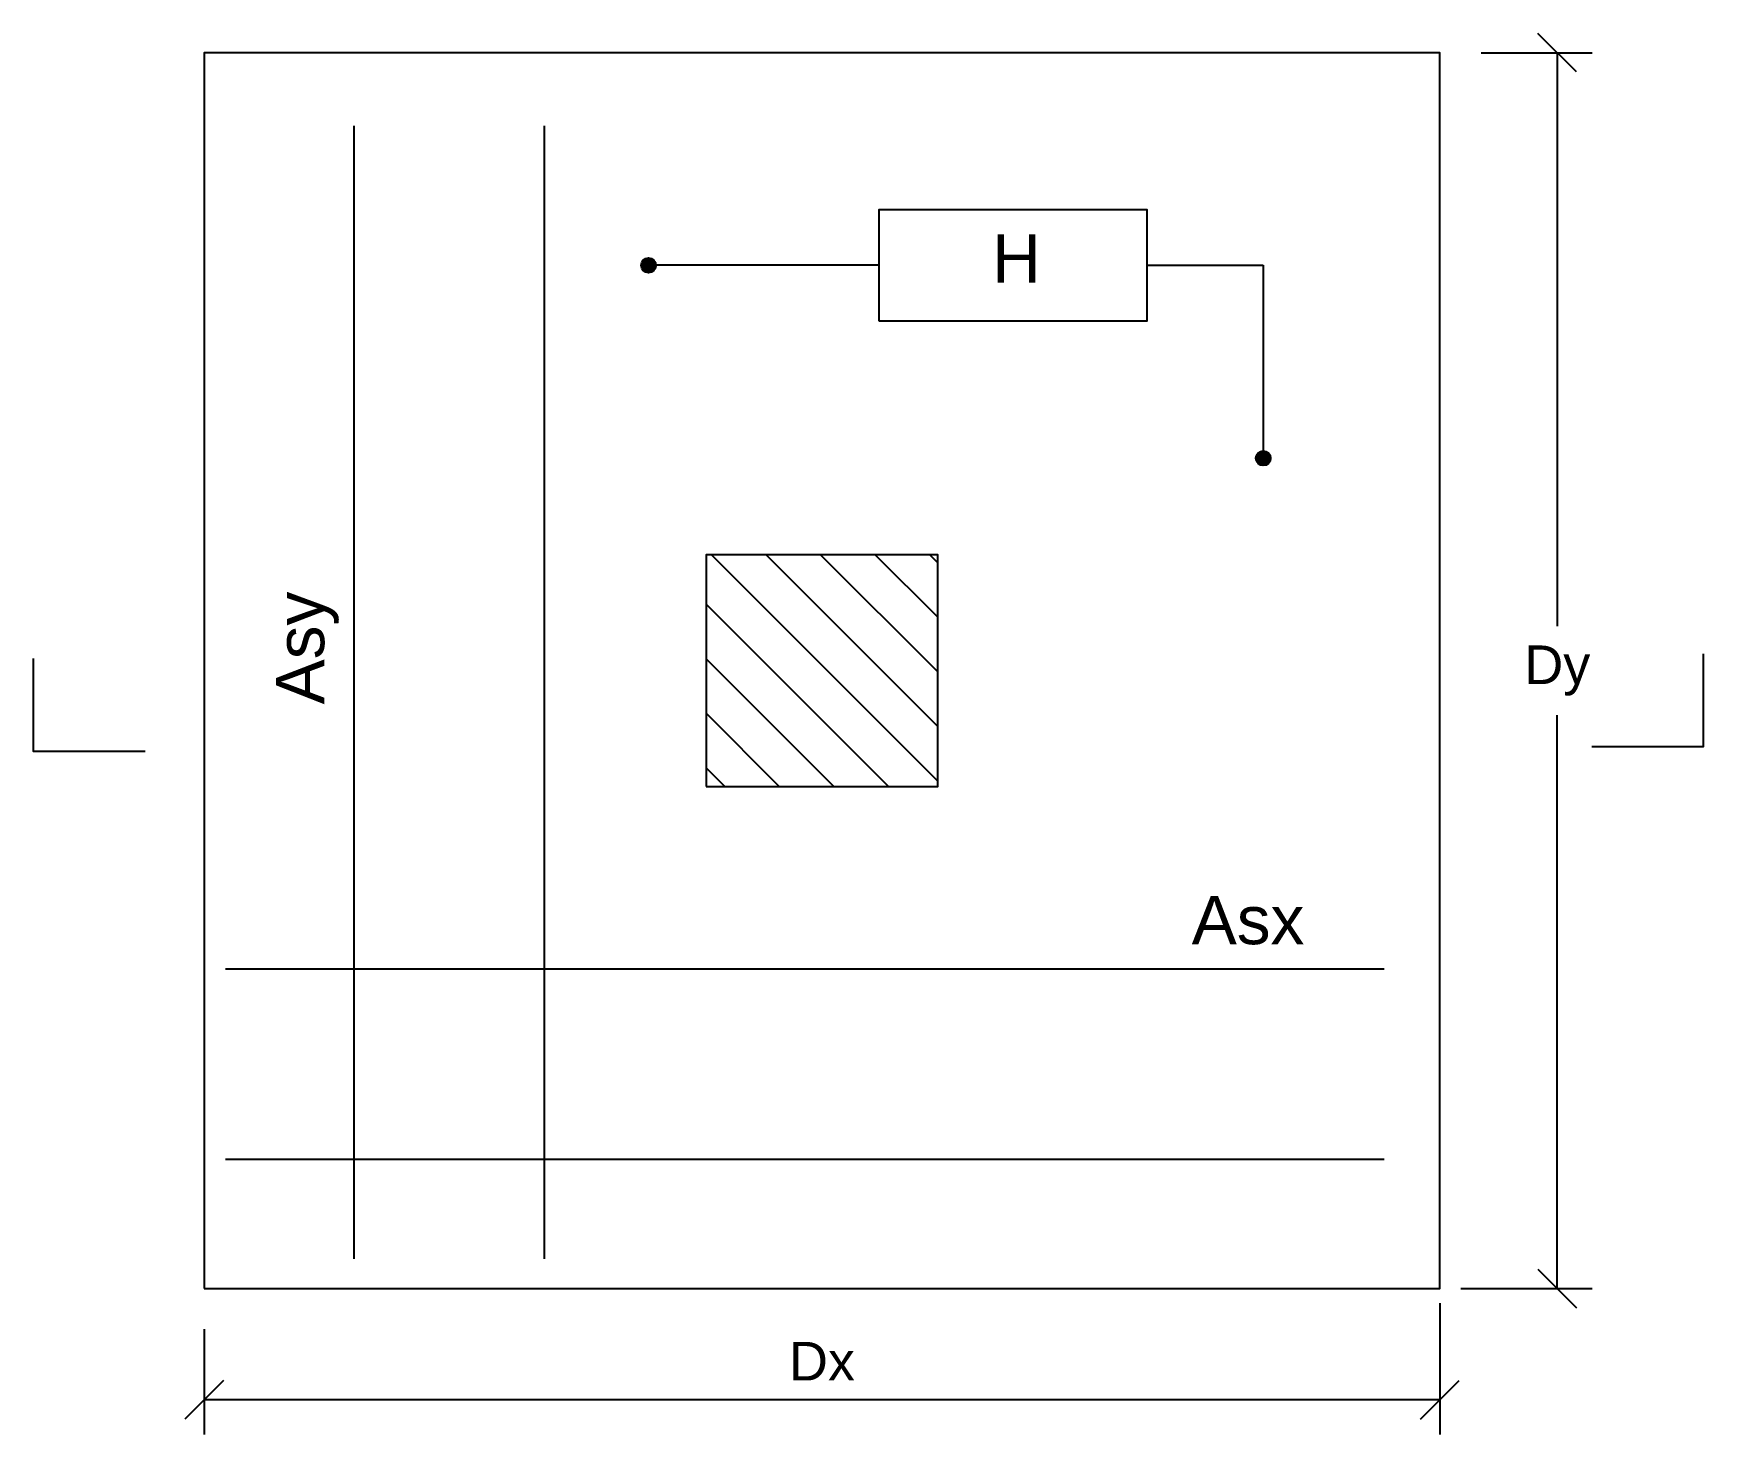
# Model space of a CAD drawing. Header units: metres. Extents: x -25 to 234, y -27 to 52.
# Drawn here: x 225.06 to 227.222, y -12.244 to -10.43 of the extents above; entities that cross this region are included whole.
import ezdxf

# ---------------------------------------------------------------- set-up
doc = ezdxf.new("R2010")
doc.units = ezdxf.units.M
doc.header["$LTSCALE"] = 0.1
doc.header["$MEASUREMENT"] = 0
doc.header["$PDMODE"] = 66
for name, color, linetype in [('ACERO', 5, 'Continuous'), ('BORDES', 7, 'Continuous'), ('Cimientos', 6, 'Continuous'), ('DIMTEXTO', 4, 'Continuous'), ('HACHTMUROS', 8, 'Continuous'), ('MUROS Y COLUMNAS', 7, 'Continuous')]:
    doc.layers.add(name, color=color, linetype=linetype)
doc.styles.add('Romans', font='Romans.shx')
doc.styles.add('SIMPLEX', font='SIMPLEX', dxfattribs={"height": 0.2})
doc.styles.add('SMPLEX', font='simplex.shx')
doc.dimstyles.new('DIM25', dxfattribs={"dimscale": 0.25, "dimtxt": 0.2, "dimasz": 0.2, "dimexe": 0.18, "dimexo": 0.0625, "dimgap": 0.1, "dimtad": 0, "dimtih": 1, "dimtoh": 1, "dimzin": 0, "dimdsep": 46, "dimtxsty": 'SIMPLEX', "dimblk": 'OBLIQUE', "dimcen": 0.09, "dimclrd": 4, "dimclre": 4, "dimclrt": 4, "dimadec": 0, "dimazin": 0, "dimtfac": 1, "dimtofl": 0, "dimtmove": 0, "dimatfit": 3, "dimfxl": 0.5, "dimfxlon": 1, "dimtolj": 1, "dimtzin": 0, "dimarcsym": 0})

# ---------------------------------------------------------------- blocks, each defined once
blk = doc.blocks.new('_Oblique')
at = {"color": 0, "linetype": 'ByBlock', "lineweight": -2}
blk.add_line((-0.5, -0.5), (0.5, 0.5), dxfattribs=at)
blk = doc.blocks.new('*D82')
at = {"layer": 'BORDES', "color": 4, "linetype": 'Continuous', "lineweight": -2, "transparency": 16777216}
for p, q in [((226.8808, -12.074), (226.8808, -12.244)), ((225.2808, -12.1076), (225.2808, -12.244)), ((226.8808, -12.199), (225.2808, -12.199))]:
    blk.add_line(p, q, dxfattribs=at)
at = {"layer": 'Defpoints', "color": 0, "linetype": 'Continuous', "transparency": 16777216}
for p in [(226.8808, -12.0549), (225.2808, -12.092), (225.2808, -12.199)]:
    blk.add_point(p, dxfattribs=at)
at = {"layer": 'BORDES', "color": 4, "linetype": 'Continuous', "lineweight": -2, "transparency": 16777216, "xscale": 0.05, "yscale": 0.05, "zscale": 0.05, "rotation": 180}
blk.add_blockref('_Oblique', (225.2808, -12.199), dxfattribs=at)
at = {"layer": 'BORDES', "color": 4, "linetype": 'Continuous', "lineweight": -2, "transparency": 16777216, "xscale": 0.05, "yscale": 0.05, "zscale": 0.05}
blk.add_blockref('_Oblique', (226.8808, -12.199), dxfattribs=at)
at = {"layer": 'BORDES', "color": 4, "linetype": 'Continuous', "transparency": 16777216, "insert": (226.0808, -12.149), "char_height": 0.05, "attachment_point": 5, "style": 'SMPLEX'}
blk.add_mtext('\\A1;{\\fSansSerif|b0|i0|c2|p2;Dx}', dxfattribs=at)
blk = doc.blocks.new('*D83')
at = {"layer": 'BORDES', "color": 4, "linetype": 'Continuous', "lineweight": -2, "transparency": 16777216}
for p, q in [((226.9343, -10.4549), (227.0778, -10.4549)), ((227.0328, -10.4549), (227.0328, -11.1974)), ((227.0328, -12.0549), (227.0328, -11.3125)), ((226.9078, -12.0549), (227.0778, -12.0549))]:
    blk.add_line(p, q, dxfattribs=at)
at = {"layer": 'Defpoints', "color": 0, "linetype": 'Continuous', "transparency": 16777216}
for p in [(226.9187, -10.4549), (226.8808, -12.0549), (227.0328, -12.0549)]:
    blk.add_point(p, dxfattribs=at)
at = {"layer": 'BORDES', "color": 4, "linetype": 'Continuous', "lineweight": -2, "transparency": 16777216, "xscale": 0.05, "yscale": 0.05, "zscale": 0.05}
for p, rotation in [((227.0328, -10.4549), 90), ((227.0328, -12.0549), 270)]:
    blk.add_blockref('_Oblique', p, dxfattribs=dict(at, rotation=rotation))
at = {"layer": 'BORDES', "color": 4, "linetype": 'Continuous', "transparency": 16777216, "insert": (227.0328, -11.2549), "char_height": 0.05, "attachment_point": 5, "style": 'SMPLEX'}
blk.add_mtext('\\A1;{\\fSansSerif|b0|i0|c2|p2;Dy}', dxfattribs=at)

msp = doc.modelspace()

# ---------------------------------------------------------------- hatches: boundary and pattern name
at = {"layer": 'DIMTEXTO', "linetype": 'Continuous'}
for points in [[(225.8657, -10.7302, 1), (225.8466, -10.7302, 1)], [(226.6617, -10.9799, 1), (226.6425, -10.9799, 1)]]:
    msp.add_hatch(color=256, dxfattribs=at).paths.add_polyline_path(points)
at = {"layer": 'HACHTMUROS', "linetype": 'Continuous'}
h = msp.add_hatch(dxfattribs=at)
h.set_pattern_fill('ANSI31', color=256, scale=0.4, angle=90, style=0)
h.set_pattern_definition([(135, (22.8212, -39.42457), (-0.035355339, -0.035355339), [])])
h.paths.add_polyline_path([(225.9308, -11.1049), (225.9308, -11.4049), (226.2308, -11.4049), (226.2308, -11.1049)])

# ---------------------------------------------------------------- linework, layer by layer
at = {"layer": 'ACERO', "linetype": 'Continuous'}
for p, q in [((225.4753, -12.0167), (225.4753, -10.5497)), ((225.7215, -12.0167), (225.7215, -10.5497)), ((225.3087, -11.6412), (226.8086, -11.6412)), ((225.3087, -11.8874), (226.8086, -11.8874))]:
    msp.add_line(p, q, dxfattribs=at)
for points in [[(225.2043, -11.3596), (225.0598, -11.3596), (225.0598, -11.2393)], [(227.0777, -11.3533), (227.2222, -11.3533), (227.2222, -11.233)]]:
    msp.add_lwpolyline(points, dxfattribs=at)
at = {"layer": 'Cimientos'}
msp.add_lwpolyline([(225.2808, -12.0549), (226.8808, -12.0549), (226.8808, -10.4549), (225.2808, -10.4549)], close=True, dxfattribs=at)
at = {"layer": 'DIMTEXTO', "linetype": 'Continuous'}
for p, q in [((226.1542, -10.7302), (225.8562, -10.7302)), ((226.5016, -10.7302), (226.6521, -10.7302)), ((226.6521, -10.7302), (226.6521, -10.9799))]:
    msp.add_line(p, q, dxfattribs=at)
msp.add_lwpolyline([(226.1542, -10.8021), (226.5016, -10.8021), (226.5016, -10.6583), (226.1542, -10.6583)], close=True, dxfattribs=at)
for centre in [(225.8562, -10.7302), (226.6521, -10.9799)]:
    msp.add_circle(centre, 0.00959, dxfattribs=at)
at = {"layer": 'MUROS Y COLUMNAS', "ltscale": 0.13}
msp.add_lwpolyline([(225.9308, -11.4049), (226.2308, -11.4049), (226.2308, -11.1049), (225.9308, -11.1049)], close=True, dxfattribs=at)

# ---------------------------------------------------------------- texts
at = {"layer": 'DIMTEXTO', "color": 4, "linetype": 'Continuous', "char_height": 0.062631, "attachment_point": 5, "style": 'Romans'}
for s, insert in [('{\\fSansSerif|b0|i0|c2|p2;H}', (226.3326, -10.7212)), ('{\\fSansSerif|b0|i0|c2|p2;Asx}', (226.6324, -11.5783))]:
    msp.add_mtext(s, dxfattribs=dict(at, insert=insert))
at = {"layer": 'DIMTEXTO', "color": 4, "linetype": 'Continuous', "insert": (225.4145, -11.2257), "char_height": 0.062631, "attachment_point": 5, "rotation": 90, "style": 'Romans'}
msp.add_mtext('{\\fSansSerif|b0|i0|c2|p2;Asy}', dxfattribs=at)

# ---------------------------------------------------------------- dimensions: what is measured, and where the dimension line sits
at = {"layer": 'BORDES', "linetype": 'Continuous'}
dim = msp.add_linear_dim(base=(227.0328, -12.0549), p1=(226.9187, -10.4549), p2=(226.8808, -12.0549), angle=90, text='{\\fSansSerif|b0|i0|c2|p2;Dy}', dimstyle='DIM25', override={"dimtad": 1, "dimtxsty": 'SMPLEX', "dimblk1": 'Oblique', "dimblk2": 'Oblique'}, dxfattribs=at)
dim.commit()
dim.dimension.update_dxf_attribs({"geometry": '*D83', "text_midpoint": (227.0328, -11.2549)})
dim = msp.add_linear_dim(base=(225.2808, -12.199), p1=(226.8808, -12.0549), p2=(225.2808, -12.092), text='{\\fSansSerif|b0|i0|c2|p2;Dx}', dimstyle='DIM25', override={"dimtad": 1, "dimtxsty": 'SMPLEX', "dimblk1": 'Oblique', "dimblk2": 'Oblique'}, dxfattribs=at)
dim.commit()
dim.dimension.update_dxf_attribs({"geometry": '*D82', "text_midpoint": (226.0808, -12.199), "dimtype": 160})

doc.saveas('drawing.dxf')
